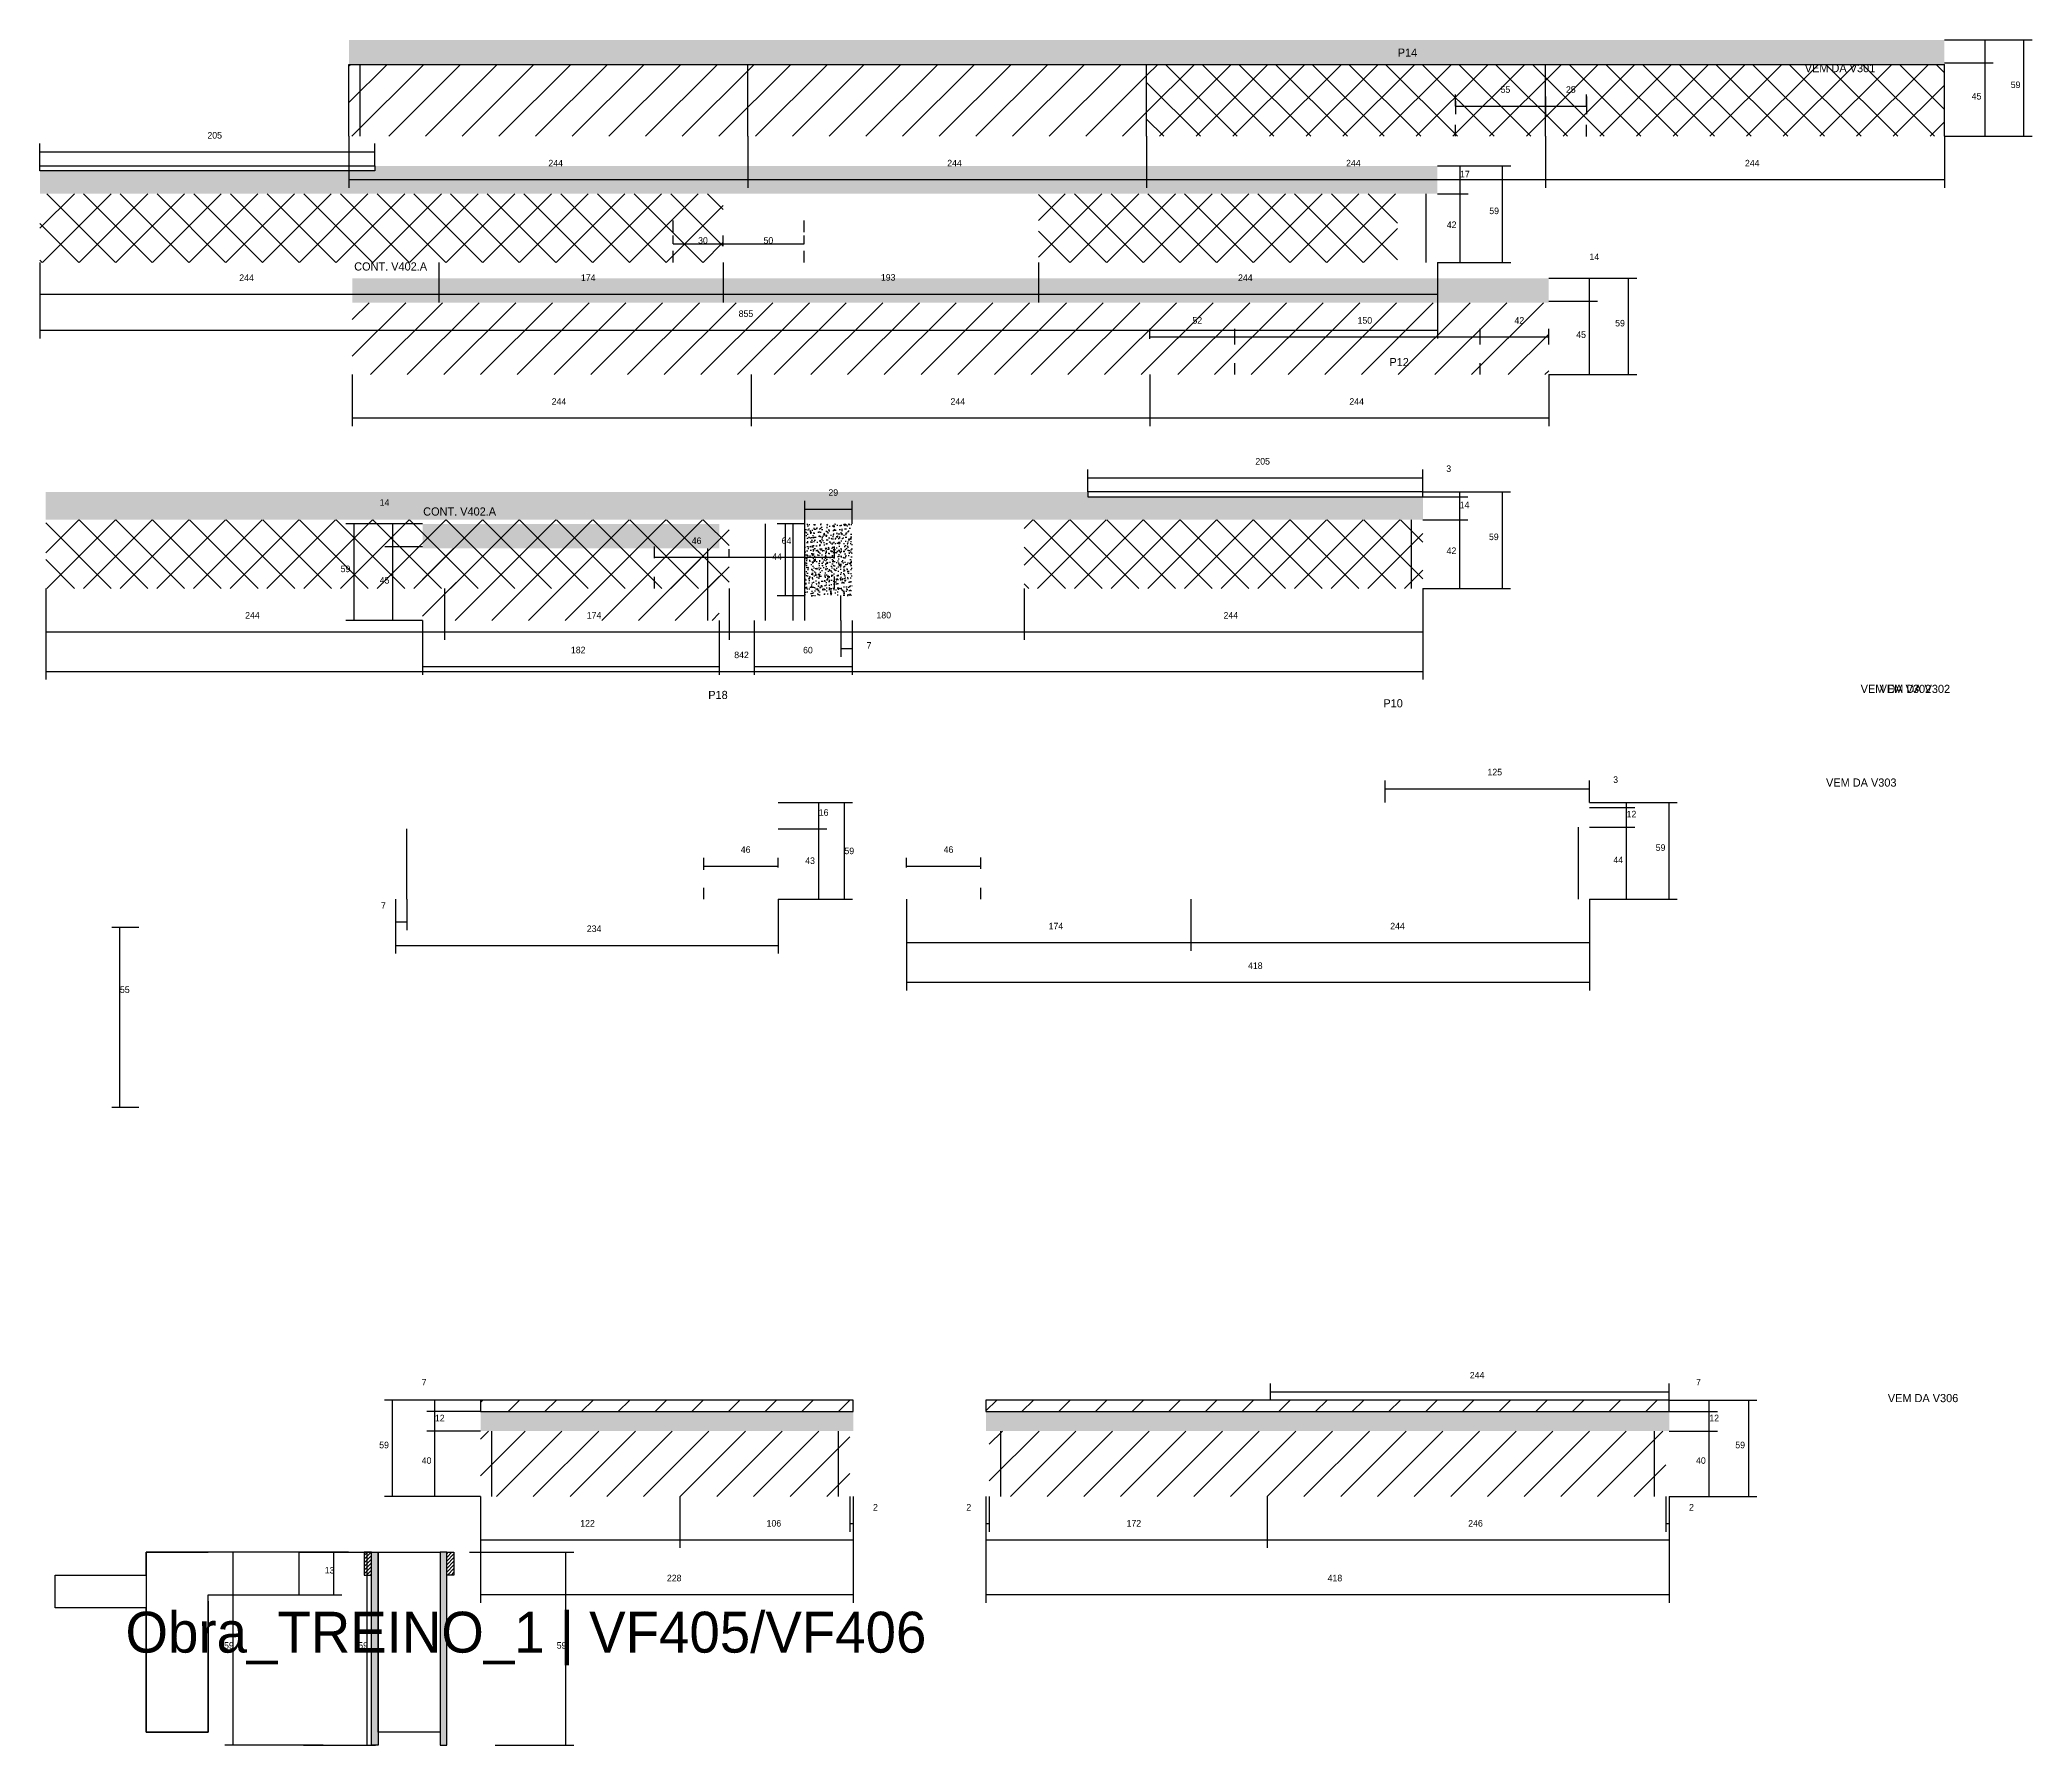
# Model space of a CAD drawing. Header units: metres. Extents: x -2848 to 22762, y -49062 to 1016.
# Drawn here: x 1548 to 2766, y -7867 to -6824 of the extents above; entities that cross this region are included whole.
import ezdxf

# ---------------------------------------------------------------- set-up
doc = ezdxf.new("R2010")
doc.units = ezdxf.units.M
for name, color, linetype in [('CONCRETO', 251, 'Continuous'), ('COTA', 4, 'Continuous'), ('Cota Seção (2x)', 4, 'Continuous'), ('Hachura', 253, 'Continuous'), ('LABEL_ID', 3, 'Continuous'), ('Madeira', 126, 'Continuous'), ('NOMENCLATURA', 7, 'Continuous'), ('Painéis', 200, 'Continuous'), ('REAPROVEITAMENTO', 251, 'Continuous'), ('SARR_2.2x7', 40, 'Continuous'), ('Texto Seção', 7, 'Continuous')]:
    doc.layers.add(name, color=color, linetype=linetype)

msp = doc.modelspace()

# ---------------------------------------------------------------- hatches: boundary and pattern name
at = {"layer": 'COTA'}
h = msp.add_hatch(dxfattribs=at)
h.set_pattern_fill('AR-CONC', scale=0.03)
h.paths.add_polyline_path([(2712.7, -6838.5), (2712.7, -6823.5), (2712.7, -6823.5), (1736.7, -6823.5), (1736.7, -6823.5), (1736.7, -6838.5), (1736.7, -6838.5), (2712.7, -6838.5)])
h = msp.add_hatch(dxfattribs=at)
h.set_pattern_fill('AR-CONC', scale=0.03)
h.paths.add_polyline_path([(1752.6, -6903.6), (1547.6, -6903.6), (1547.6, -6903.6), (1547.6, -6917.6), (1547.6, -6917.6), (1965.6, -6917.6), (1965.6, -6917.6), (1965.6, -6900.6), (1965.6, -6900.6), (1752.6, -6900.6), (1752.6, -6900.6), (1752.6, -6903.6)])
h = msp.add_hatch(dxfattribs=at)
h.set_pattern_fill('AR-CONC', scale=0.03)
h.paths.add_polyline_path([(1965.6, -6900.6), (2402.6, -6900.6), (2402.6, -6900.6), (2402.6, -6917.6), (2402.6, -6917.6), (1965.6, -6917.6), (1965.6, -6917.6), (1965.6, -6900.6)])
h = msp.add_hatch(dxfattribs=at)
h.set_pattern_fill('AR-CONC', scale=0.03)
h.paths.add_polyline_path([(1738.7, -6969.3), (1738.7, -6984.3), (1738.7, -6984.3), (2470.7, -6984.3), (2470.7, -6984.3), (2470.7, -6969.3), (2470.7, -6969.3), (1738.7, -6969.3)])
h = msp.add_hatch(dxfattribs=at)
h.set_pattern_fill('AR-CONC', scale=0.03)
h.paths.add_polyline_path([(1551.2, -7100), (1551.2, -7117), (1551.2, -7117), (2393.7, -7117), (2393.7, -7117), (2393.7, -7103), (2393.7, -7103), (2188.7, -7103), (2188.7, -7103), (2188.7, -7100), (2188.7, -7100), (1551.2, -7100)])
h = msp.add_hatch(dxfattribs=at)
h.set_pattern_fill('AR-CONC', scale=0.03)
h.paths.add_polyline_path([(1781.7, -7119.6), (1781.7, -7134.6), (1781.7, -7134.6), (1963.2, -7134.6), (1963.2, -7134.6), (1963.2, -7119.6), (1963.2, -7119.6), (1781.7, -7119.6)])
h = msp.add_hatch(dxfattribs=at)
h.set_pattern_fill('AR-CONC', scale=0.03)
h.paths.add_polyline_path([(2044.5, -7163.6), (2044.5, -7119.6), (2044.5, -7119.6), (2015.5, -7119.6), (2015.5, -7119.6), (2015.5, -7163.6), (2015.5, -7163.6), (2044.5, -7163.6)])
h = msp.add_hatch(dxfattribs=at)
h.set_pattern_fill('AR-CONC', scale=0.03)
h.paths.add_polyline_path([(2045.2, -7662.5), (1817.2, -7662.5), (1817.2, -7662.5), (1817.2, -7674.5), (1817.2, -7674.5), (2045.2, -7674.5), (2045.2, -7674.5), (2045.2, -7662.5)])
h = msp.add_hatch(dxfattribs=at)
h.set_pattern_fill('AR-CONC', scale=0.03)
h.paths.add_polyline_path([(2126.4, -7662.5), (2544.4, -7662.5), (2544.4, -7662.5), (2544.4, -7674.5), (2544.4, -7674.5), (2126.4, -7674.5), (2126.4, -7674.5), (2126.4, -7662.5)])
at = {"layer": 'Hachura'}
h = msp.add_hatch(dxfattribs=at)
h.set_pattern_fill('ANSI31', scale=0.5)
h.paths.add_polyline_path([(1746.1, -7762.6), (1750.5, -7762.6), (1750.5, -7762.6), (1750.5, -7748.6), (1750.5, -7748.6), (1746.1, -7748.6), (1746.1, -7748.6), (1746.1, -7762.6)])
h = msp.add_hatch(color=8, dxfattribs=at)
h.dxf.hatch_style = 1
h.paths.add_polyline_path([(1754.5, -7748.6), (1750.5, -7748.6), (1750.5, -7748.6), (1750.5, -7866.6), (1750.5, -7866.6), (1754.5, -7866.6), (1754.5, -7866.6), (1754.5, -7748.6)])
h = msp.add_hatch(color=8, dxfattribs=at)
h.dxf.hatch_style = 1
h.paths.add_polyline_path([(1796.5, -7748.6), (1792.5, -7748.6), (1792.5, -7748.6), (1792.5, -7866.6), (1792.5, -7866.6), (1796.5, -7866.6), (1796.5, -7866.6), (1796.5, -7748.6)])
h = msp.add_hatch(dxfattribs=at)
h.set_pattern_fill('ANSI31', scale=0.5)
h.paths.add_polyline_path([(1800.9, -7762.6), (1796.5, -7762.6), (1796.5, -7762.6), (1796.5, -7748.6), (1796.5, -7748.6), (1800.9, -7748.6), (1800.9, -7748.6), (1800.9, -7762.6)])
at = {"layer": 'REAPROVEITAMENTO'}
h = msp.add_hatch(dxfattribs=at)
h.set_pattern_fill('ANSI31', scale=5)
h.paths.add_polyline_path([(1736.7, -6838.5), (1736.7, -6882.5), (1736.7, -6882.5), (2224.7, -6882.5), (2224.7, -6882.5), (2224.7, -6838.5), (2224.7, -6838.5), (1736.7, -6838.5)])
h = msp.add_hatch(dxfattribs=at)
h.set_pattern_fill('ANSI37', scale=5)
h.paths.add_polyline_path([(2712.7, -6882.5), (2712.7, -6838.5), (2712.7, -6838.5), (2224.7, -6838.5), (2224.7, -6838.5), (2224.7, -6882.5), (2224.7, -6882.5), (2712.7, -6882.5)])
h = msp.add_hatch(dxfattribs=at)
h.set_pattern_fill('ANSI37', scale=5)
h.paths.add_polyline_path([(1965.6, -6917.6), (1965.6, -6959.6), (1965.6, -6959.6), (1547.6, -6959.6), (1547.6, -6959.6), (1547.6, -6917.6), (1547.6, -6917.6), (1965.6, -6917.6)])
h = msp.add_hatch(dxfattribs=at)
h.set_pattern_fill('ANSI37', scale=5)
h.paths.add_polyline_path([(2378.1, -6917.6), (2378.1, -6959.6), (2378.1, -6959.6), (2158.6, -6959.6), (2158.6, -6959.6), (2158.6, -6917.6), (2158.6, -6917.6), (2378.1, -6917.6)])
h = msp.add_hatch(dxfattribs=at)
h.set_pattern_fill('ANSI31', scale=5)
h.paths.add_polyline_path([(1738.7, -6984.3), (1738.7, -7028.3), (1738.7, -7028.3), (2470.7, -7028.3), (2470.7, -7028.3), (2470.7, -6984.3), (2470.7, -6984.3), (1738.7, -6984.3)])
h = msp.add_hatch(dxfattribs=at)
h.set_pattern_fill('ANSI37', scale=5)
h.paths.add_polyline_path([(1969.2, -7117), (1969.2, -7159), (1969.2, -7159), (1551.2, -7159), (1551.2, -7159), (1551.2, -7117), (1551.2, -7117), (1969.2, -7117)])
h = msp.add_hatch(dxfattribs=at)
h.set_pattern_fill('ANSI37', scale=5)
h.paths.add_polyline_path([(2149.7, -7117), (2149.7, -7159), (2149.7, -7159), (2393.7, -7159), (2393.7, -7159), (2393.7, -7117), (2393.7, -7117), (2149.7, -7117)])
h = msp.add_hatch(dxfattribs=at)
h.set_pattern_fill('ANSI31', scale=5)
h.paths.add_polyline_path([(1963.2, -7178.6), (1963.2, -7134.6), (1963.2, -7134.6), (1781.7, -7134.6), (1781.7, -7134.6), (1781.7, -7178.6), (1781.7, -7178.6), (1963.2, -7178.6)])
h = msp.add_hatch(dxfattribs=at)
h.set_pattern_fill('ANSI31', scale=5)
h.paths.add_polyline_path([(2045.2, -7655.5), (1817.2, -7655.5), (1817.2, -7655.5), (1817.2, -7662.5), (1817.2, -7662.5), (2045.2, -7662.5), (2045.2, -7662.5), (2045.2, -7655.5)])
h = msp.add_hatch(dxfattribs=at)
h.set_pattern_fill('ANSI31', scale=5)
h.paths.add_polyline_path([(2544.4, -7655.5), (2126.4, -7655.5), (2126.4, -7655.5), (2126.4, -7662.5), (2126.4, -7662.5), (2544.4, -7662.5), (2544.4, -7662.5), (2544.4, -7655.5)])
h = msp.add_hatch(dxfattribs=at)
h.set_pattern_fill('ANSI31', scale=5)
h.paths.add_polyline_path([(2043.2, -7714.5), (2043.2, -7674.5), (2043.2, -7674.5), (1817.2, -7674.5), (1817.2, -7674.5), (1817.2, -7714.5), (1817.2, -7714.5), (2043.2, -7714.5)])
h = msp.add_hatch(dxfattribs=at)
h.set_pattern_fill('ANSI31', scale=5)
h.paths.add_polyline_path([(2542.4, -7714.5), (2542.4, -7674.5), (2542.4, -7674.5), (2128.4, -7674.5), (2128.4, -7674.5), (2128.4, -7714.5), (2128.4, -7714.5), (2542.4, -7714.5)])

# ---------------------------------------------------------------- linework, layer by layer
at = {"layer": 'CONCRETO'}
msp.add_lwpolyline([(1650.6, -7778.6), (1650.6, -7858.6), (1612.6, -7858.6), (1612.6, -7782.6), (1557, -7782.6), (1557, -7762.6), (1612.6, -7762.6), (1612.6, -7748.6), (1650.6, -7748.6)], dxfattribs=at)
for points in [[(1706.2, -7774.6), (1706.2, -7748.6), (1650.6, -7748.6), (1650.6, -7748.6), (1612.6, -7748.6), (1612.6, -7858.6), (1650.6, -7858.6), (1650.6, -7774.6)], [(1754.5, -7748.6), (1754.5, -7748.6), (1792.5, -7748.6), (1792.5, -7776.6), (1792.5, -7776.6), (1792.5, -7858.6), (1754.5, -7858.6), (1754.5, -7748.6)]]:
    msp.add_lwpolyline(points, close=True, dxfattribs=at)
at = {"layer": 'COTA'}
for p, q in [((2712.7, -6823.5), (2742.6, -6823.5)), ((2712.7, -6823.5), (2766.4, -6823.5)), ((2737.6, -6837.5), (2737.6, -6823.5)), ((2761.4, -6882.5), (2761.4, -6823.5)), ((2712.7, -6837.5), (2742.6, -6837.5)), ((2712.7, -6837.5), (2742.6, -6837.5)), ((2737.6, -6882.5), (2737.6, -6837.5)), ((2413.7, -6861), (2413.7, -6869)), ((2468.7, -6864), (2468.7, -6859)), ((2413.7, -6864), (2468.7, -6864)), ((1736.7, -6882.5), (1736.7, -6914)), ((1980.7, -6882.5), (1980.7, -6914)), ((1980.7, -6882.5), (1980.7, -6914)), ((2224.7, -6882.5), (2224.7, -6914)), ((2224.7, -6882.5), (2224.7, -6914)), ((2468.7, -6882.5), (2468.7, -6914)), ((2468.7, -6882.5), (2468.7, -6914)), ((2712.7, -6882.5), (2742.6, -6882.5)), ((2712.7, -6882.5), (2766.4, -6882.5)), ((2712.7, -6882.5), (2712.7, -6914)), ((1547.6, -6900.6), (1547.6, -6887)), ((1547.6, -6892), (1752.6, -6892)), ((1752.6, -6900.6), (1752.6, -6887)), ((1736.7, -6909), (1980.7, -6909)), ((1980.7, -6909), (2224.7, -6909)), ((2224.7, -6909), (2468.7, -6909)), ((2402.6, -6900.6), (2421.4, -6900.6)), ((2402.6, -6900.6), (2447.4, -6900.6)), ((2416.4, -6917.6), (2416.4, -6900.6)), ((2442.4, -6959.6), (2442.4, -6900.6)), ((2468.7, -6909), (2712.7, -6909)), ((2402.6, -6917.6), (2421.4, -6917.6)), ((2402.6, -6917.6), (2421.4, -6917.6)), ((2416.4, -6959.6), (2416.4, -6917.6)), ((1547.6, -6959.6), (1547.6, -7006.1)), ((1547.6, -6959.6), (1547.6, -6984.1)), ((1791.6, -6959.6), (1791.6, -6984.1)), ((1791.6, -6959.6), (1791.6, -6984.1)), ((1965.6, -6959.6), (1965.6, -6984.1)), ((1965.6, -6959.6), (1965.6, -6984.1)), ((2158.6, -6959.6), (2158.6, -6984.1)), ((2158.6, -6959.6), (2158.6, -6984.1)), ((2402.6, -6959.6), (2402.6, -6984.1)), ((2402.6, -6959.6), (2402.6, -7006.1)), ((2402.6, -6959.6), (2421.4, -6959.6)), ((2402.6, -6959.6), (2447.4, -6959.6)), ((2470.7, -6969.3), (2500.6, -6969.3)), ((2470.7, -6969.3), (2524.5, -6969.3)), ((2495.6, -6983.3), (2495.6, -6969.3)), ((2519.5, -7028.3), (2519.5, -6969.3)), ((1547.6, -6979.1), (1791.6, -6979.1)), ((1791.6, -6979.1), (1965.6, -6979.1)), ((1965.6, -6979.1), (2158.6, -6979.1)), ((2158.6, -6979.1), (2402.6, -6979.1)), ((2470.7, -6983.3), (2500.6, -6983.3)), ((2470.7, -6983.3), (2500.6, -6983.3)), ((2495.6, -7028.3), (2495.6, -6983.3)), ((1547.6, -7001.1), (2402.6, -7001.1)), ((2226.7, -7006.3), (2226.7, -7000.2)), ((2226.7, -7005.2), (2278.7, -7005.2)), ((2278.7, -7006.3), (2278.7, -7000.2)), ((2278.7, -7005.2), (2278.7, -7000.2)), ((2278.7, -7005.2), (2428.7, -7005.2)), ((2428.7, -7005.2), (2428.7, -7000.2)), ((2428.7, -7005.2), (2428.7, -7000.2)), ((2428.7, -7005.2), (2470.7, -7005.2)), ((2470.7, -7009.8), (2470.7, -7000.2)), ((1738.7, -7028.3), (1738.7, -7059.8)), ((1982.7, -7028.3), (1982.7, -7059.8)), ((1982.7, -7028.3), (1982.7, -7059.8)), ((2226.7, -7028.3), (2226.7, -7059.8)), ((2226.7, -7028.3), (2226.7, -7059.8)), ((2470.7, -7028.3), (2500.6, -7028.3)), ((2470.7, -7028.3), (2524.5, -7028.3)), ((2470.7, -7028.3), (2470.7, -7059.8)), ((1738.7, -7054.8), (1982.7, -7054.8)), ((1982.7, -7054.8), (2226.7, -7054.8)), ((2226.7, -7054.8), (2470.7, -7054.8)), ((2188.7, -7100), (2188.7, -7086.4)), ((2188.7, -7091.4), (2393.7, -7091.4)), ((2393.7, -7100), (2393.7, -7086.4)), ((2015.5, -7119.6), (2015.5, -7105.5)), ((2044.5, -7119.6), (2044.5, -7105.5)), ((2393.7, -7100), (2421.2, -7100)), ((2393.7, -7100), (2447.3, -7100)), ((2393.7, -7103), (2421.2, -7103)), ((2393.7, -7103), (2421.2, -7103)), ((2416.2, -7103), (2416.2, -7100)), ((2416.2, -7117), (2416.2, -7103)), ((2442.3, -7159), (2442.3, -7100)), ((2015.5, -7110.5), (2044.5, -7110.5)), ((2393.7, -7117), (2421.2, -7117)), ((2393.7, -7117), (2421.2, -7117)), ((2416.2, -7159), (2416.2, -7117)), ((1781.7, -7119.6), (1734.8, -7119.6)), ((1739.8, -7178.6), (1739.8, -7119.6)), ((1781.7, -7119.6), (1758.6, -7119.6)), ((1763.6, -7133.6), (1763.6, -7119.6)), ((2015.5, -7119.6), (1998.7, -7119.6)), ((2003.7, -7163.6), (2003.7, -7119.6)), ((1781.7, -7133.6), (1758.6, -7133.6)), ((1781.7, -7133.6), (1758.6, -7133.6)), ((1763.6, -7178.6), (1763.6, -7133.6)), ((1923.7, -7140), (1923.7, -7135)), ((1923.7, -7140), (1969.2, -7140)), ((1969.2, -7140), (1969.2, -7135)), ((1969.2, -7140), (1969.2, -7135)), ((1969.2, -7140), (2033.7, -7140)), ((2033.7, -7140), (2033.7, -7135)), ((1551.2, -7159), (1551.2, -7190.6)), ((1551.2, -7159), (1551.2, -7214.8)), ((1795.2, -7159), (1795.2, -7190.6)), ((1795.2, -7159), (1795.2, -7190.6)), ((1969.2, -7159), (1969.2, -7190.6)), ((1969.2, -7159), (1969.2, -7190.6)), ((2015.5, -7163.6), (1998.7, -7163.6)), ((2149.7, -7159), (2149.7, -7190.6)), ((2149.7, -7159), (2149.7, -7190.6)), ((2393.7, -7159), (2393.7, -7214.8)), ((2393.7, -7159), (2393.7, -7190.6)), ((2393.7, -7159), (2421.2, -7159)), ((2393.7, -7159), (2447.3, -7159)), ((1781.7, -7178.6), (1734.8, -7178.6)), ((1781.7, -7178.6), (1758.6, -7178.6)), ((1781.7, -7178.6), (1781.7, -7211.9)), ((1963.2, -7178.6), (1963.2, -7211.9)), ((1984.5, -7178.6), (1984.5, -7211.9)), ((2037.6, -7178.6), (2037.6, -7200.9)), ((2044.5, -7178.6), (2044.5, -7211.9)), ((2044.6, -7178.6), (2044.6, -7200.9)), ((1551.2, -7185.6), (1795.2, -7185.6)), ((1795.2, -7185.6), (1969.2, -7185.6)), ((1969.2, -7185.6), (2149.7, -7185.6)), ((2149.7, -7185.6), (2393.7, -7185.6)), ((2037.6, -7195.9), (2044.6, -7195.9)), ((1551.2, -7209.8), (2393.7, -7209.8)), ((1781.7, -7206.9), (1963.2, -7206.9)), ((1984.5, -7206.9), (2044.5, -7206.9)), ((2370.7, -7290.1), (2370.7, -7276.6)), ((2370.7, -7281.6), (2495.7, -7281.6)), ((2495.7, -7290.1), (2495.7, -7276.6)), ((1999.2, -7290.1), (2029.1, -7290.1)), ((1999.2, -7290.1), (2044.8, -7290.1)), ((2024.1, -7306.1), (2024.1, -7290.1)), ((2039.8, -7349.1), (2039.8, -7290.1)), ((2495.7, -7290.1), (2523.3, -7290.1)), ((2495.7, -7290.1), (2549.3, -7290.1)), ((2495.7, -7293.1), (2523.3, -7293.1)), ((2495.7, -7293.1), (2523.3, -7293.1)), ((2518.3, -7293.1), (2518.3, -7290.1)), ((2518.3, -7305.1), (2518.3, -7293.1)), ((2544.3, -7349.1), (2544.3, -7290.1)), ((1999.2, -7306.1), (2029.1, -7306.1)), ((1999.2, -7306.1), (2029.1, -7306.1)), ((2024.1, -7349.1), (2024.1, -7306.1)), ((2495.7, -7305.1), (2523.3, -7305.1)), ((2495.7, -7305.1), (2523.3, -7305.1)), ((2518.3, -7349.1), (2518.3, -7305.1)), ((1953.7, -7329.8), (1953.7, -7323.9)), ((1999.2, -7329.8), (1999.2, -7323.9)), ((2077.7, -7329.8), (2077.7, -7323.9)), ((2123.2, -7329.8), (2123.2, -7323.9)), ((1953.7, -7328.9), (1999.2, -7328.9)), ((2077.7, -7328.9), (2123.2, -7328.9)), ((1765.1, -7349.1), (1765.1, -7368)), ((1765.2, -7349.1), (1765.2, -7382.4)), ((1772.1, -7349.1), (1772.1, -7368)), ((1999.2, -7349.1), (1999.2, -7382.4)), ((1999.2, -7349.1), (2029.1, -7349.1)), ((1999.2, -7349.1), (2044.8, -7349.1)), ((2077.7, -7349.1), (2077.7, -7380.7)), ((2077.7, -7349.1), (2077.7, -7404.9)), ((2251.7, -7349.1), (2251.7, -7380.7)), ((2251.7, -7349.1), (2251.7, -7380.7)), ((2495.7, -7349.1), (2495.7, -7380.7)), ((2495.7, -7349.1), (2495.7, -7404.9)), ((2495.7, -7349.1), (2523.3, -7349.1)), ((2495.7, -7349.1), (2549.3, -7349.1)), ((1765.1, -7363), (1772.1, -7363)), ((1765.2, -7377.4), (1999.2, -7377.4)), ((2077.7, -7375.7), (2251.7, -7375.7)), ((2251.7, -7375.7), (2495.7, -7375.7)), ((2077.7, -7399.9), (2495.7, -7399.9)), ((2300.4, -7655.5), (2300.4, -7645.4)), ((2300.4, -7650.4), (2544.4, -7650.4)), ((2544.4, -7655.5), (2544.4, -7645.4)), ((1817.2, -7655.5), (1758.4, -7655.5)), ((1763.4, -7714.5), (1763.4, -7655.5)), ((1817.2, -7655.5), (1784.3, -7655.5)), ((1817.2, -7662.5), (1784.3, -7662.5)), ((1817.2, -7662.5), (1784.3, -7662.5)), ((1789.3, -7662.5), (1789.3, -7655.5)), ((1789.3, -7674.5), (1789.3, -7662.5)), ((2544.4, -7655.5), (2573.9, -7655.5)), ((2544.4, -7655.5), (2598, -7655.5)), ((2544.4, -7662.5), (2573.9, -7662.5)), ((2544.4, -7662.5), (2573.9, -7662.5)), ((2568.9, -7662.5), (2568.9, -7655.5)), ((2568.9, -7674.5), (2568.9, -7662.5)), ((2593, -7714.5), (2593, -7655.5)), ((1817.2, -7674.5), (1784.3, -7674.5)), ((1817.2, -7674.5), (1784.3, -7674.5)), ((1789.3, -7714.5), (1789.3, -7674.5)), ((2544.4, -7674.5), (2573.9, -7674.5)), ((2544.4, -7674.5), (2573.9, -7674.5)), ((2568.9, -7714.5), (2568.9, -7674.5)), ((1817.2, -7714.5), (1758.4, -7714.5)), ((1817.2, -7714.5), (1784.3, -7714.5)), ((1817.2, -7714.5), (1817.2, -7746)), ((1817.2, -7714.5), (1817.2, -7779.5)), ((1939.2, -7714.5), (1939.2, -7746)), ((1939.2, -7714.5), (1939.2, -7746)), ((2043.2, -7714.5), (2043.2, -7736.1)), ((2045.2, -7714.5), (2045.2, -7746)), ((2045.2, -7714.5), (2045.2, -7779.5)), ((2045.2, -7714.5), (2045.2, -7736.1)), ((2126.4, -7714.5), (2126.4, -7746)), ((2126.4, -7714.5), (2126.4, -7779.5)), ((2126.4, -7714.5), (2126.4, -7736.1)), ((2128.4, -7714.5), (2128.4, -7736.1)), ((2298.4, -7714.5), (2298.4, -7746)), ((2298.4, -7714.5), (2298.4, -7746)), ((2542.4, -7714.5), (2542.4, -7736.1)), ((2544.4, -7714.5), (2544.4, -7746)), ((2544.4, -7714.5), (2544.4, -7779.5)), ((2544.4, -7714.5), (2544.4, -7736.1)), ((2544.4, -7714.5), (2573.9, -7714.5)), ((2544.4, -7714.5), (2598, -7714.5)), ((2043.2, -7731.1), (2045.2, -7731.1)), ((2126.4, -7731.1), (2128.4, -7731.1)), ((2542.4, -7731.1), (2544.4, -7731.1)), ((1736.5, -7748.6), (1660.8, -7748.6)), ((1665.8, -7866.6), (1665.8, -7748.6)), ((1706.2, -7748.6), (1732.4, -7748.6)), ((1706.2, -7748.6), (1752.9, -7748.6)), ((1727.4, -7774.6), (1727.4, -7748.6)), ((1747.9, -7866.6), (1747.9, -7748.6)), ((1810.5, -7748.6), (1874.3, -7748.6)), ((1817.2, -7741), (1939.2, -7741)), ((1869.3, -7866.6), (1869.3, -7748.6)), ((1939.2, -7741), (2045.2, -7741)), ((2126.4, -7741), (2298.4, -7741)), ((2298.4, -7741), (2544.4, -7741)), ((1706.2, -7774.6), (1732.4, -7774.6)), ((1817.2, -7774.5), (2045.2, -7774.5)), ((2126.4, -7774.5), (2544.4, -7774.5)), ((1720.9, -7866.6), (1660.8, -7866.6)), ((1708.8, -7866.6), (1752.9, -7866.6)), ((1826.1, -7866.6), (1874.3, -7866.6))]:
    msp.add_line(p, q, dxfattribs=at)
at = {"layer": 'Cota Seção (2x)'}
for p, q in [((2468.7, -6858.2), (2468.7, -6869)), ((2493.7, -6858.2), (2493.7, -6869)), ((2468.7, -6864), (2493.7, -6864)), ((1935.1, -6948.2), (1935.1, -6943.2)), ((1965.6, -6949.7), (1965.6, -6943.2)), ((1965.6, -6948.2), (1965.6, -6943.2)), ((2015.1, -6948.2), (2015.1, -6943.2)), ((1935.1, -6948.2), (1965.6, -6948.2)), ((1965.6, -6948.2), (2015.1, -6948.2)), ((1608.1, -7366.5), (1591.6, -7366.5)), ((1596.6, -7476.5), (1596.6, -7366.5)), ((1608.1, -7476.5), (1591.6, -7476.5))]:
    msp.add_line(p, q, dxfattribs=at)
at = {"layer": 'Madeira'}
for points in [[(1746.1, -7762.6), (1750.5, -7762.6), (1750.5, -7748.6), (1746.1, -7748.6)], [(1800.9, -7762.6), (1796.5, -7762.6), (1796.5, -7748.6), (1800.9, -7748.6)]]:
    msp.add_lwpolyline(points, close=True, dxfattribs=at)
at = {"layer": 'Painéis'}
for p, q in [((1736.7, -6838.5), (2712.7, -6838.5)), ((1736.7, -6882.5), (1736.7, -6838.5)), ((1980.7, -6882.5), (1980.7, -6838.5)), ((2224.7, -6882.5), (2224.7, -6838.5)), ((2468.7, -6882.5), (2468.7, -6838.5)), ((2712.7, -6882.5), (2712.7, -6838.5))]:
    msp.add_line(p, q, dxfattribs=at)
for points in [[(1547.6, -6900.6), (1752.6, -6900.6), (1752.6, -6903.6), (1547.6, -6903.6)], [(2393.7, -7100), (2188.7, -7100), (2188.7, -7103), (2393.7, -7103)], [(1817.2, -7662.5), (2045.2, -7662.5), (2045.2, -7655.5), (1817.2, -7655.5)], [(2126.4, -7662.5), (2544.4, -7662.5), (2544.4, -7655.5), (2126.4, -7655.5)], [(1750.5, -7748.6), (1754.5, -7748.6), (1754.5, -7866.6), (1750.5, -7866.6)], [(1796.5, -7748.6), (1792.5, -7748.6), (1792.5, -7866.6), (1796.5, -7866.6)]]:
    msp.add_lwpolyline(points, close=True, dxfattribs=at)
at = {"layer": 'SARR_2.2x7'}
for p, q in [((1743.6, -6882.5), (1743.6, -6838.5)), ((2413.7, -6864), (2413.7, -6857)), ((2493.7, -6864), (2493.7, -6857)), ((2413.7, -6882.5), (2413.7, -6875.5)), ((2493.7, -6882.6), (2493.7, -6875.5)), ((2395.6, -6959.6), (2395.6, -6917.6)), ((1935.1, -6941.1), (1935.1, -6934.1)), ((2015.1, -6941.1), (2015.1, -6934.1)), ((1935.1, -6959.6), (1935.1, -6952.6)), ((2015.1, -6959.6), (2015.1, -6952.6)), ((2278.7, -7009.8), (2278.7, -7002.8)), ((2428.7, -7009.8), (2428.7, -7002.8)), ((2278.7, -7028.3), (2278.7, -7021.3)), ((2428.7, -7028.3), (2428.7, -7021.3)), ((2386.7, -7159), (2386.7, -7117)), ((1991.5, -7178.6), (1991.5, -7119.6)), ((2008.5, -7178.6), (2008.5, -7119.6)), ((2015.5, -7178.6), (2015.5, -7119.6)), ((1923.7, -7140.5), (1923.7, -7133.5)), ((1956.3, -7178.6), (1956.3, -7134.6)), ((2033.7, -7140.5), (2033.7, -7133.5)), ((1923.7, -7159), (1923.7, -7152)), ((2033.7, -7159), (2033.7, -7152)), ((2037.6, -7178.6), (2037.6, -7163.6)), ((1772.1, -7349.1), (1772.1, -7306.1)), ((2488.8, -7349.1), (2488.8, -7305.1)), ((1953.7, -7331.1), (1953.7, -7324.1)), ((2123.2, -7330.6), (2123.2, -7323.6)), ((1953.7, -7349.1), (1953.7, -7342.1)), ((2123.2, -7349.1), (2123.2, -7342.1)), ((1824.2, -7714.5), (1824.2, -7674.5)), ((2036.2, -7714.5), (2036.2, -7674.5)), ((2135.4, -7714.5), (2135.4, -7674.5)), ((2535.4, -7714.5), (2535.4, -7674.5))]:
    msp.add_line(p, q, dxfattribs=at)

# ---------------------------------------------------------------- texts
at = {"layer": 'COTA'}
for s, p in [('59', (2753.3, -6853)), ('55', (2441.2, -6855.9)), ('45', (2729.4, -6860)), ('205', (1650.1, -6883.9)), ('244', (1858.7, -6900.9)), ('244', (2102.7, -6900.9)), ('244', (2346.7, -6900.9)), ('244', (2590.7, -6900.9)), ('17', (2416.4, -6907.6)), ('42', (2408.3, -6938.6)), ('59', (2434.3, -6930.1)), ('14', (2495.6, -6958.2)), ('244', (1669.6, -6971)), ('174', (1878.6, -6971)), ('193', (2062.1, -6970.8)), ('244', (2280.6, -6971)), ('855', (1975.1, -6993)), ('52', (2252.7, -6997.1)), ('150', (2353.7, -6997.1)), ('42', (2449.7, -6997.1)), ('59', (2511.3, -6998.8)), ('45', (2487.5, -7005.8)), ('244', (1860.7, -7046.7)), ('244', (2104.7, -7046.7)), ('244', (2348.7, -7046.7)), ('205', (2291.2, -7083.3)), ('3', (2408, -7087.8)), ('14', (1755.5, -7108.5)), ('29', (2030, -7102.4)), ('14', (2416.2, -7110)), ('46', (1946.4, -7131.9)), ('64', (2001.4, -7131.9)), ('59', (2434.1, -7129.5)), ('44', (1995.6, -7141.6)), ('42', (2408.2, -7138)), ('59', (1731.6, -7149.1)), ('45', (1755.5, -7156.1)), ('244', (1673.2, -7177.5)), ('174', (1882.2, -7177.5)), ('180', (2059.4, -7177.4)), ('244', (2271.7, -7177.5)), ('182', (1872.5, -7198.7)), ('842', (1972.4, -7201.7)), ('60', (2014.5, -7198.8)), ('7', (2053.4, -7195.9)), ('125', (2433.2, -7273.4)), ('3', (2510.1, -7278)), ('16', (2024.1, -7298.1)), ('12', (2518.3, -7299.1)), ('46', (1976.4, -7320.8)), ('43', (2015.8, -7327.6)), ('59', (2039.8, -7321.6)), ('46', (2100.5, -7320.8)), ('44', (2510.2, -7327.1)), ('59', (2536.1, -7319.6)), ('7', (1756.3, -7355)), ('234', (1882.2, -7369.2)), ('174', (2164.7, -7367.6)), ('244', (2373.7, -7367.6)), ('418', (2286.7, -7391.8)), ('244', (2422.4, -7642.3)), ('7', (1781.2, -7646.6)), ('7', (2560.8, -7646.6)), ('12', (1789.3, -7668.5)), ('12', (2568.9, -7668.5)), ('59', (1755.2, -7685)), ('40', (1781.2, -7694.5)), ('40', (2560.8, -7694.5)), ('59', (2584.8, -7685)), ('2', (2057.3, -7723.1)), ('2', (2114.4, -7723.1)), ('2', (2556.5, -7723.1)), ('122', (1878.2, -7732.9)), ('106', (1992.2, -7732.9)), ('172', (2212.4, -7732.9)), ('246', (2421.4, -7732.9)), ('13', (1721.9, -7761.6)), ('228', (1931.2, -7766.4)), ('418', (2335.4, -7766.4)), ('59', (1660.3, -7807.6)), ('59', (1742.4, -7807.6)), ('59', (1863.8, -7807.6))]:
    msp.add_text(s, height=4, dxfattribs=at).set_placement(p)
at = {"layer": 'Cota Seção (2x)'}
for s, p in [('25', (2481.2, -6855.9)), ('30', (1950.3, -6948.2)), ('50', (1990.3, -6948.2)), ('55', (1596.6, -7406.5))]:
    msp.add_text(s, height=4, dxfattribs=at).set_placement(p)
at = {"layer": 'LABEL_ID'}
msp.add_text('Obra_TREINO_1 | VF405/VF406', height=25, dxfattribs=at).set_placement((1600, -7810))
at = {"layer": 'NOMENCLATURA'}
for s, p in [('P14', (2378.3, -6833.8)), ('P12', (2373.2, -7023.1)), ('P18', (1956.5, -7226.7)), ('P10', (2369.5, -7231.8))]:
    msp.add_text(s, height=5, dxfattribs=at).set_placement(p)
at = {"layer": 'Texto Seção'}
for s, p in [('VEM DA V301', (2627.3, -6843.3)), ('CONT. V402.A', (1739.9, -6964.6)), ('CONT. V402.A', (1782.1, -7114.5)), ('VEM DA V302', (2661.5, -7223)), ('VEM DA V302', (2673.1, -7223)), ('VEM DA V303', (2640.3, -7280.3)), ('VEM DA V306', (2678.1, -7656.8))]:
    msp.add_text(s, height=5, dxfattribs=at).set_placement(p)

doc.saveas('drawing.dxf')
